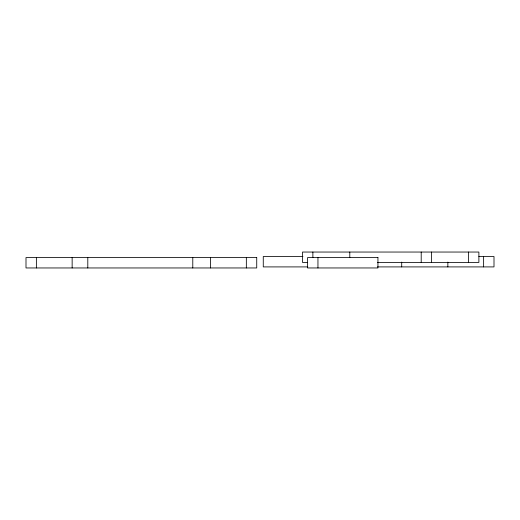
<?xml version="1.0" encoding="UTF-8"?>
<svg xmlns="http://www.w3.org/2000/svg" width="520" height="520" viewBox="0 0 520 520"><rect width="100%" height="100%" fill="white"/><g stroke="black" fill="none" stroke-linecap="round" stroke-linejoin="round"><path stroke-width="0.78" d="M302.939 256.522L263.269 256.522L263.269 266.909L307.801 266.909M478.849 256.522L494 256.522L494 266.909L377.423 266.909M307.288 262.425L302.497 262.425L302.497 252.044L478.887 252.044L478.887 262.425L377.377 262.425M483.62 256.522L483.62 266.909M468.507 252.044L468.507 262.425M447.856 262.113L447.856 266.909M431.587 252.044L431.587 262.425M421.207 252.044L421.207 262.425M401.707 262.113L401.707 266.909M349.798 252.044L349.798 257.634M317.954 257.575L317.954 267.956M312.877 252.044L312.877 257.634M246.344 257.575L246.344 267.956M210.581 257.575L210.581 267.956M192.784 257.575L192.784 267.956M87.802 257.575L87.802 267.956M72.144 257.575L72.144 267.956M36.38 257.575L36.38 267.956M256.731 257.575L26 257.575L26 267.956L256.731 267.956L256.731 257.575M377.943 257.575L307.574 257.575L307.574 267.956L377.943 267.956L377.943 257.575"/></g></svg>
